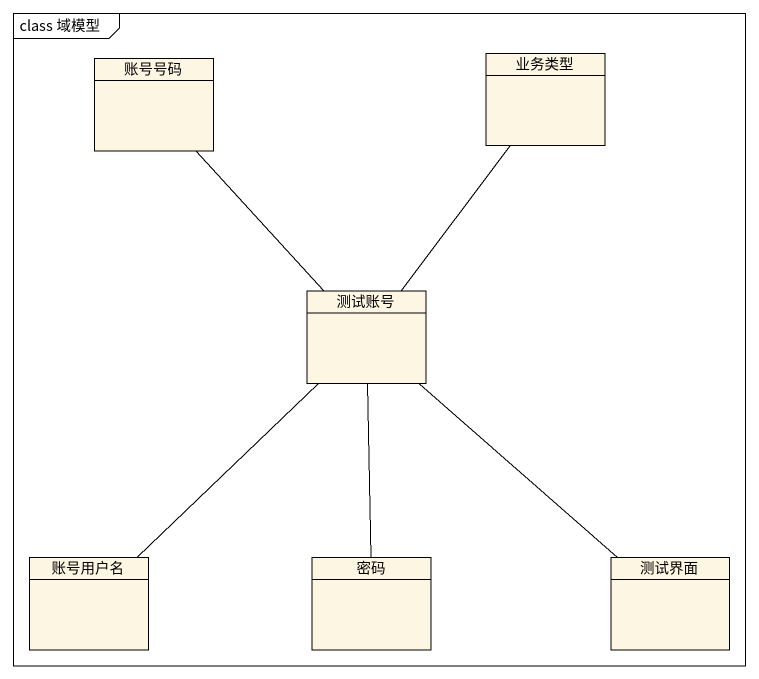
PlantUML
@startuml
mainframe class 域模型
hide circle
hide empty members
class 账号号码
class 业务类型
class 测试账号
class 账号用户名
class 密码
class 测试界面
测试账号 -up- 账号号码
测试账号 -up- 业务类型
测试账号 -- 账号用户名
测试账号 -- 密码
测试账号 -- 测试界面
@enduml
